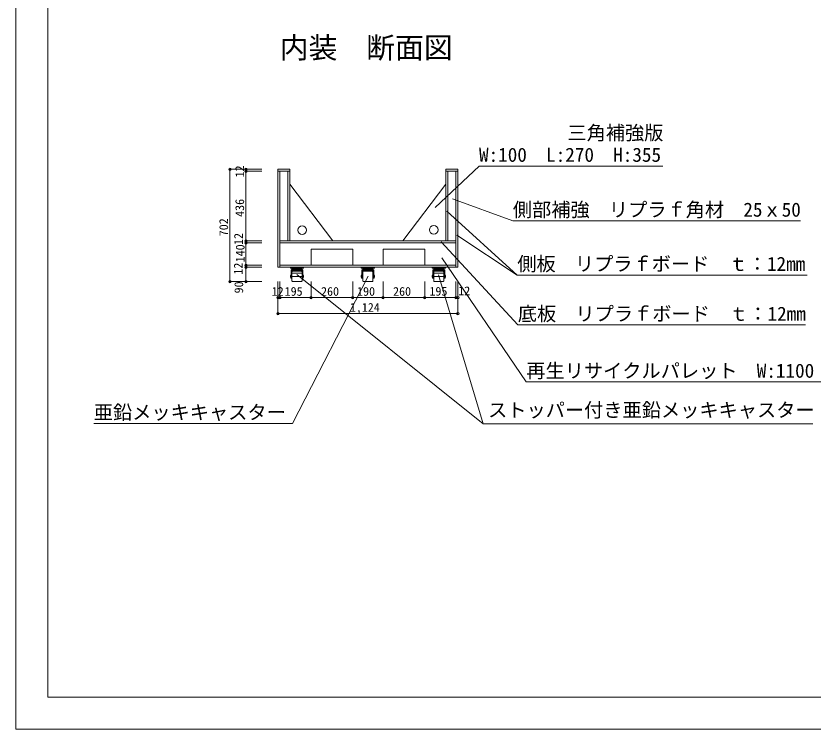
# Model space of a CAD drawing. Units: millimetres at full size, sheet at 1:30; details may follow other scales. Extents: x -6300 to 6300, y -4455 to 4455.
# Drawn here: x -6300 to -1320, y -4455 to 0 of the extents above; entities that cross this region are included whole.
import ezdxf
from ezdxf.enums import TextEntityAlignment as Align

# ---------------------------------------------------------------- set-up
doc = ezdxf.new("R2010")
doc.units = ezdxf.units.MM
doc.header["$LTSCALE"] = 30
doc.header["$PDMODE"] = 32
doc.header["$PDSIZE"] = 15
doc.layers.add('0-0', color=7, linetype='Continuous', lineweight=18)
doc.layers.add('1-0', color=7, linetype='Continuous', lineweight=9)
doc.styles.add('ＭＳ ゴシック', font='')
doc.styles.get('ＭＳ ゴシック').set_extended_font_data('MS Gothic')

msp = doc.modelspace()

# ---------------------------------------------------------------- linework, layer by layer
at = {"layer": '0-0'}
msp.add_line((-6100, -4255), (6100, -4255), dxfattribs=at)
msp.add_lwpolyline([(6300, 4455), (-6300, 4455), (-6300, -4455), (6300, -4455)], close=True, dxfattribs=at)
msp.add_lwpolyline([(6100, 4255), (-6100, 4255), (-6100, -4255)], dxfattribs=at)
at = {"layer": '1-0'}
for p, q in [((-3680.08, -1197.7), (-3406.75, -937.7)), ((-3406.75, -937.7), (-2258.5, -937.7)), ((-4663.03, -969.76), (-4663.03, -957.76)), ((-4589.03, -957.76), (-4663.03, -957.76)), ((-4663.03, -969.76), (-4663.03, -1569.76)), ((-4651.03, -969.76), (-4663.03, -969.76)), ((-4651.03, -969.76), (-4651.03, -1405.76)), ((-4651.03, -969.76), (-4601.03, -969.76)), ((-4601.03, -969.76), (-4601.03, -1405.76)), ((-4589.03, -969.76), (-4589.03, -1405.76)), ((-3613.03, -957.76), (-3539.03, -957.76)), ((-3613.03, -969.76), (-3613.03, -957.76)), ((-3613.03, -969.76), (-3613.03, -1405.76)), ((-3613.03, -969.76), (-3601.03, -969.76)), ((-3601.03, -969.76), (-3601.03, -1405.76)), ((-3601.03, -969.76), (-3551.03, -969.76)), ((-3551.03, -969.76), (-3551.03, -1405.76)), ((-3551.03, -969.76), (-3539.03, -969.76)), ((-4589.03, -1050.76), (-4319.03, -1405.76)), ((-3883.03, -1405.76), (-3613.03, -1050.76)), ((-3573.33, -1142.35), (-3195.38, -1280.46)), ((-3608.53, -1220.54), (-3167.65, -1619.13)), ((-3195.38, -1280.46), (-1397.25, -1280.46)), ((-3546.09, -1370.24), (-3167.65, -1619.13)), ((-3551.03, -1405.76), (-4651.03, -1405.76)), ((-3642.68, -1410.24), (-3164.16, -1930.71)), ((-4456.03, -1557.76), (-4456.03, -1457.76)), ((-4456.03, -1457.76), (-4196.03, -1457.76)), ((-4196.03, -1557.76), (-4196.03, -1457.76)), ((-4006.03, -1557.76), (-4006.03, -1457.76)), ((-4006.03, -1457.76), (-3746.03, -1457.76)), ((-3746.03, -1557.76), (-3746.03, -1457.76)), ((-3111.38, -2286.7), (-3639.88, -1510.71)), ((-4663.03, -1569.76), (-3539.03, -1569.76)), ((-4651.03, -1557.76), (-4651.03, -1569.76)), ((-4585.03, -1572.76), (-4585.03, -1569.76)), ((-4585.03, -1572.76), (-4503.03, -1572.76)), ((-4583.53, -1574.76), (-4585.03, -1572.76)), ((-4504.53, -1574.76), (-4583.53, -1574.76)), ((-4581.04, -1617.26), (-4581.04, -1585.76)), ((-4581.04, -1585.76), (-4577.53, -1585.76)), ((-4577.53, -1585.76), (-4576.53, -1584.76)), ((-4510.53, -1589.76), (-4577.53, -1589.76)), ((-4577.53, -1637.26), (-4577.53, -1589.83)), ((-4510.53, -1592.76), (-4577.53, -1592.76)), ((-4576.53, -1584.76), (-4575.19, -1579.76)), ((-4511.53, -1584.76), (-4576.53, -1584.76)), ((-4575.05, -1579.76), (-4576.39, -1574.76)), ((-4575.05, -1579.76), (-4512.87, -1579.76)), ((-4512.87, -1579.76), (-4511.53, -1574.76)), ((-4511.53, -1584.76), (-4512.87, -1579.76)), ((-4511.53, -1584.76), (-4510.53, -1585.76)), ((-4510.53, -1585.76), (-4507.04, -1585.76)), ((-4510.53, -1637.26), (-4510.53, -1589.76)), ((-4507.04, -1617.26), (-4507.04, -1585.76)), ((-4504.53, -1574.76), (-4503.03, -1572.76)), ((-4503.03, -1572.76), (-4503.03, -1569.76)), ((-4142.03, -1572.76), (-4142.03, -1569.76)), ((-4142.03, -1572.76), (-4060.03, -1572.76)), ((-4140.53, -1574.76), (-4142.03, -1572.76)), ((-4061.53, -1574.76), (-4140.53, -1574.76)), ((-4138.04, -1617.26), (-4138.04, -1585.76)), ((-4138.04, -1585.76), (-4134.53, -1585.76)), ((-4134.53, -1585.76), (-4133.53, -1584.76)), ((-4067.53, -1589.76), (-4134.53, -1589.76)), ((-4134.53, -1637.26), (-4134.53, -1589.83)), ((-4067.53, -1592.76), (-4134.53, -1592.76)), ((-4133.53, -1584.76), (-4132.19, -1579.76)), ((-4068.53, -1584.76), (-4133.53, -1584.76)), ((-4132.05, -1579.76), (-4133.39, -1574.76)), ((-4132.05, -1579.76), (-4069.87, -1579.76)), ((-4069.87, -1579.76), (-4068.53, -1574.76)), ((-4068.53, -1584.76), (-4069.87, -1579.76)), ((-4068.53, -1584.76), (-4067.53, -1585.76)), ((-4067.53, -1585.76), (-4064.04, -1585.76)), ((-4067.53, -1637.26), (-4067.53, -1589.76)), ((-4064.04, -1617.26), (-4064.04, -1585.76)), ((-4061.53, -1574.76), (-4060.03, -1572.76)), ((-4060.03, -1572.76), (-4060.03, -1569.76)), ((-3699.03, -1572.76), (-3699.03, -1569.76)), ((-3699.03, -1572.76), (-3617.03, -1572.76)), ((-3697.53, -1574.76), (-3699.03, -1572.76)), ((-3618.53, -1574.76), (-3697.53, -1574.76)), ((-3695.04, -1617.26), (-3695.04, -1585.76)), ((-3695.04, -1585.76), (-3691.53, -1585.76)), ((-3691.53, -1585.76), (-3690.53, -1584.76)), ((-3624.53, -1589.76), (-3691.53, -1589.76)), ((-3691.53, -1637.26), (-3691.53, -1589.83)), ((-3624.53, -1592.76), (-3691.53, -1592.76)), ((-3690.53, -1584.76), (-3689.19, -1579.76)), ((-3625.53, -1584.76), (-3690.53, -1584.76)), ((-3689.05, -1579.76), (-3690.39, -1574.76)), ((-3689.05, -1579.76), (-3626.87, -1579.76)), ((-3626.87, -1579.76), (-3625.53, -1574.76)), ((-3625.53, -1584.76), (-3626.87, -1579.76)), ((-3625.53, -1584.76), (-3624.53, -1585.76)), ((-3624.53, -1585.76), (-3621.04, -1585.76)), ((-3624.53, -1637.26), (-3624.53, -1589.76)), ((-3621.04, -1617.26), (-3621.04, -1585.76)), ((-3618.53, -1574.76), (-3617.03, -1572.76)), ((-3617.03, -1572.76), (-3617.03, -1569.76)), ((-3551.03, -1557.76), (-3551.03, -1569.76)), ((-4585.04, -1623.26), (-4584.04, -1622.26)), ((-4585.04, -1623.26), (-4585.04, -1631.26)), ((-4585.04, -1627.26), (-4583.04, -1627.26)), ((-4585.04, -1631.26), (-4584.04, -1632.26)), ((-4585.03, -1623.26), (-4585.03, -1631.26)), ((-4584.04, -1622.26), (-4583.04, -1622.26)), ((-4584.04, -1632.26), (-4583.04, -1632.26)), ((-4582.04, -1617.26), (-4583.04, -1618.26)), ((-4583.04, -1636.26), (-4583.04, -1618.26)), ((-4583.04, -1636.26), (-4582.04, -1637.26)), ((-4582.04, -1617.26), (-4575.53, -1617.26)), ((-4582.04, -1637.26), (-4575.53, -1637.26)), ((-4581.04, -1637.26), (-4581.04, -1617.26)), ((-4574.64, -1596.61), (-4575.53, -1598.76)), ((-4575.53, -1655.76), (-4575.53, -1598.76)), ((-4512.53, -1606.59), (-4575.53, -1606.59)), ((-4575.53, -1627.26), (-4512.53, -1627.26)), ((-4571.88, -1594.76), (-4574.64, -1596.61)), ((-4516.53, -1594.76), (-4571.88, -1594.76)), ((-4571.39, -2546.5), (-4100.15, -1624.74)), ((-4545.45, -1615.58), (-3381.06, -2547.2)), ((-4514.38, -1595.65), (-4516.53, -1594.76)), ((-4512.53, -1598.42), (-4514.38, -1595.65)), ((-4512.53, -1655.76), (-4512.53, -1598.42)), ((-4506.04, -1617.26), (-4512.53, -1617.26)), ((-4506.04, -1637.26), (-4512.53, -1637.26)), ((-4507.04, -1637.26), (-4507.04, -1617.26)), ((-4506.04, -1617.26), (-4505.04, -1618.26)), ((-4506.04, -1637.26), (-4505.04, -1636.26)), ((-4505.04, -1636.26), (-4505.04, -1618.26)), ((-4504.04, -1622.26), (-4505.04, -1622.26)), ((-4505.04, -1627.26), (-4503.04, -1627.26)), ((-4504.04, -1632.26), (-4505.04, -1632.26)), ((-4504.04, -1622.26), (-4503.04, -1623.26)), ((-4503.04, -1631.26), (-4504.04, -1632.26)), ((-4503.04, -1631.26), (-4503.04, -1623.26)), ((-4503.03, -1631.26), (-4503.03, -1623.26)), ((-4142.04, -1623.26), (-4141.04, -1622.26)), ((-4142.04, -1623.26), (-4142.04, -1631.26)), ((-4142.04, -1627.26), (-4140.04, -1627.26)), ((-4142.04, -1631.26), (-4141.04, -1632.26)), ((-4142.03, -1623.26), (-4142.03, -1631.26)), ((-4141.04, -1622.26), (-4140.04, -1622.26)), ((-4141.04, -1632.26), (-4140.04, -1632.26)), ((-4139.04, -1617.26), (-4140.04, -1618.26)), ((-4140.04, -1636.26), (-4140.04, -1618.26)), ((-4140.04, -1636.26), (-4139.04, -1637.26)), ((-4139.04, -1617.26), (-4132.53, -1617.26)), ((-4139.04, -1637.26), (-4132.53, -1637.26)), ((-4138.04, -1637.26), (-4138.04, -1617.26)), ((-4131.64, -1596.61), (-4132.53, -1598.76)), ((-4132.53, -1655.76), (-4132.53, -1598.76)), ((-4128.88, -1594.76), (-4131.64, -1596.61)), ((-4073.53, -1594.76), (-4128.88, -1594.76)), ((-4071.38, -1595.65), (-4073.53, -1594.76)), ((-4069.53, -1598.42), (-4071.38, -1595.65)), ((-4069.53, -1655.76), (-4069.53, -1598.42)), ((-4063.04, -1617.26), (-4069.53, -1617.26)), ((-4063.04, -1637.26), (-4069.53, -1637.26)), ((-4064.04, -1637.26), (-4064.04, -1617.26)), ((-4063.04, -1617.26), (-4062.04, -1618.26)), ((-4063.04, -1637.26), (-4062.04, -1636.26)), ((-4062.04, -1636.26), (-4062.04, -1618.26)), ((-4061.04, -1622.26), (-4062.04, -1622.26)), ((-4062.04, -1627.26), (-4060.04, -1627.26)), ((-4061.04, -1632.26), (-4062.04, -1632.26)), ((-4061.04, -1622.26), (-4060.04, -1623.26)), ((-4060.04, -1631.26), (-4061.04, -1632.26)), ((-4060.04, -1631.26), (-4060.04, -1623.26)), ((-4060.03, -1631.26), (-4060.03, -1623.26)), ((-3699.04, -1623.26), (-3698.04, -1622.26)), ((-3699.04, -1623.26), (-3699.04, -1631.26)), ((-3699.04, -1627.26), (-3697.04, -1627.26)), ((-3699.04, -1631.26), (-3698.04, -1632.26)), ((-3699.03, -1623.26), (-3699.03, -1631.26)), ((-3698.04, -1622.26), (-3697.04, -1622.26)), ((-3698.04, -1632.26), (-3697.04, -1632.26)), ((-3696.04, -1617.26), (-3697.04, -1618.26)), ((-3697.04, -1636.26), (-3697.04, -1618.26)), ((-3697.04, -1636.26), (-3696.04, -1637.26)), ((-3696.04, -1617.26), (-3689.53, -1617.26)), ((-3696.04, -1637.26), (-3689.53, -1637.26)), ((-3695.04, -1637.26), (-3695.04, -1617.26)), ((-3688.64, -1596.61), (-3689.53, -1598.76)), ((-3689.53, -1655.76), (-3689.53, -1598.76)), ((-3626.53, -1606.59), (-3689.53, -1606.59)), ((-3689.53, -1627.26), (-3626.53, -1627.26)), ((-3685.88, -1594.76), (-3688.64, -1596.61)), ((-3630.53, -1594.76), (-3685.88, -1594.76)), ((-3660.61, -1617.26), (-3381.06, -2547.2)), ((-3628.38, -1595.65), (-3630.53, -1594.76)), ((-3626.53, -1598.42), (-3628.38, -1595.65)), ((-3626.53, -1655.76), (-3626.53, -1598.42)), ((-3620.04, -1617.26), (-3626.53, -1617.26)), ((-3620.04, -1637.26), (-3626.53, -1637.26)), ((-3621.04, -1637.26), (-3621.04, -1617.26)), ((-3620.04, -1617.26), (-3619.04, -1618.26)), ((-3620.04, -1637.26), (-3619.04, -1636.26)), ((-3619.04, -1636.26), (-3619.04, -1618.26)), ((-3618.04, -1622.26), (-3619.04, -1622.26)), ((-3619.04, -1627.26), (-3617.04, -1627.26)), ((-3618.04, -1632.26), (-3619.04, -1632.26)), ((-3618.04, -1622.26), (-3617.04, -1623.26)), ((-3617.04, -1631.26), (-3618.04, -1632.26)), ((-3617.04, -1631.26), (-3617.04, -1623.26)), ((-3617.03, -1631.26), (-3617.03, -1623.26)), ((-3167.65, -1619.13), (-1357.25, -1619.13)), ((-4574.64, -1657.91), (-4575.53, -1655.76)), ((-4571.88, -1659.76), (-4574.64, -1657.91)), ((-4516.19, -1659.76), (-4571.88, -1659.76)), ((-4516.19, -1659.76), (-4513.43, -1657.91)), ((-4513.43, -1657.91), (-4512.53, -1655.76)), ((-4131.64, -1657.91), (-4132.53, -1655.76)), ((-4128.88, -1659.76), (-4131.64, -1657.91)), ((-4073.19, -1659.76), (-4130.53, -1659.76)), ((-4071.53, -1659.76), (-4128.88, -1659.76)), ((-4073.19, -1659.76), (-4070.43, -1657.91)), ((-4070.43, -1657.91), (-4069.53, -1655.76)), ((-3688.64, -1657.91), (-3689.53, -1655.76)), ((-3685.88, -1659.76), (-3688.64, -1657.91)), ((-3630.19, -1659.76), (-3687.53, -1659.76)), ((-3628.53, -1659.76), (-3685.88, -1659.76)), ((-3630.19, -1659.76), (-3627.43, -1657.91)), ((-3627.43, -1657.91), (-3626.53, -1655.76)), ((-3164.16, -1930.71), (-1367.66, -1930.71)), ((-3111.38, -2286.7), (-543.57, -2286.7)), ((-4571.39, -2546.5), (-5813.73, -2546.5)), ((-3381.06, -2547.2), (-1321.39, -2547.2))]:
    msp.add_line(p, q, dxfattribs=at)
at = {"layer": '1-0', "color": 4}
for p, q in [((-4963.03, -957.76), (-4963.03, -1659.76)), ((-4963.03, -957.76), (-4863.03, -957.76)), ((-4863.03, -957.76), (-4863.03, -969.76)), ((-4863.03, -957.76), (-4763.03, -957.76)), ((-4863.03, -969.76), (-4763.03, -969.76)), ((-4863.03, -969.76), (-4863.03, -1405.76)), ((-4863.03, -1405.76), (-4763.03, -1405.76)), ((-4863.03, -1405.76), (-4863.03, -1417.76)), ((-4863.03, -1417.76), (-4763.03, -1417.76)), ((-4863.03, -1417.76), (-4863.03, -1557.76)), ((-4863.03, -1557.76), (-4763.03, -1557.76)), ((-4863.03, -1557.76), (-4863.03, -1569.76)), ((-4863.03, -1569.76), (-4763.03, -1569.76)), ((-4863.03, -1569.76), (-4863.03, -1659.76)), ((-4963.03, -1659.76), (-4863.03, -1659.76)), ((-4863.03, -1659.76), (-4763.03, -1659.76)), ((-4663.03, -1759.76), (-4663.03, -1659.76)), ((-4651.03, -1759.76), (-4651.03, -1659.76)), ((-4456.03, -1759.76), (-4456.03, -1659.76)), ((-4196.03, -1759.76), (-4196.03, -1659.76)), ((-4006.03, -1759.76), (-4006.03, -1659.76)), ((-3746.03, -1759.76), (-3746.03, -1659.76)), ((-3551.03, -1759.76), (-3551.03, -1659.76)), ((-3539.03, -1759.76), (-3539.03, -1659.76)), ((-4663.03, -1759.76), (-4651.03, -1759.76)), ((-4663.03, -1859.76), (-4663.03, -1759.76)), ((-4651.03, -1759.76), (-4456.03, -1759.76)), ((-4456.03, -1759.76), (-4196.03, -1759.76)), ((-4196.03, -1759.76), (-4006.03, -1759.76)), ((-4006.03, -1759.76), (-3746.03, -1759.76)), ((-3746.03, -1759.76), (-3551.03, -1759.76)), ((-3551.03, -1759.76), (-3539.03, -1759.76)), ((-3539.03, -1859.76), (-3539.03, -1759.76)), ((-4663.03, -1859.76), (-3539.03, -1859.76))]:
    msp.add_line(p, q, dxfattribs=at)
at = {"layer": '1-0', "lineweight": 18}
for p, q in [((-4651.03, -1417.76), (-4651.03, -1405.76)), ((-3551.03, -1417.76), (-3551.03, -1405.76))]:
    msp.add_line(p, q, dxfattribs=at)
at = {"layer": '1-0', "color": 3, "lineweight": 18}
for p in [(-3551.03, -1417.76), (-4651.03, -1557.76)]:
    msp.add_line(p, (-3551.03, -1557.76), dxfattribs=at)
at = {"layer": '1-0'}
for points in [[(-4601.03, -969.76), (-4589.03, -969.76), (-4589.03, -957.76)], [(-3539.03, -957.76), (-3539.03, -969.76), (-3539.03, -1569.76)]]:
    msp.add_lwpolyline(points, dxfattribs=at)
at = {"layer": '1-0', "color": 3, "lineweight": 18}
msp.add_lwpolyline([(-4651.03, -1557.76), (-4651.03, -1417.76), (-3551.03, -1417.76)], dxfattribs=at)
at = {"layer": '1-0', "lineweight": 18}
for centre in [(-4511.75, -1338.23), (-3689.88, -1336.91)]:
    msp.add_circle(centre, 27, dxfattribs=at)
at = {"layer": '1-0', "color": 4}
for p in [(-4963.03, -957.76), (-4863.03, -957.76), (-4863.03, -969.76), (-4863.03, -1405.76), (-4863.03, -1417.76), (-4863.03, -1557.76), (-4863.03, -1569.76), (-4963.03, -1659.76), (-4863.03, -1659.76), (-4663.03, -1759.76), (-4651.03, -1759.76), (-4456.03, -1759.76), (-4196.03, -1759.76), (-4006.03, -1759.76), (-3746.03, -1759.76), (-3551.03, -1759.76), (-3539.03, -1759.76), (-4663.03, -1859.76), (-3539.03, -1859.76)]:
    msp.add_point(p, dxfattribs=at)

# ---------------------------------------------------------------- texts
at = {"layer": '1-0', "style": 'ＭＳ ゴシック'}
for s, height, p in [('内装\u3000断面図', 132, (-4651.56, -303.87)), ('三角補強版', 87.98, (-2854.36, -800.72)), ('W:100\u3000L:270  H:355', 87.98, (-3406.75, -937.7)), ('側部補強\u3000リプラｆ角材\u300025ｘ50', 87.98, (-3195.38, -1280.46)), ('側板\u3000リプラｆボード\u3000ｔ：12mm', 87.98, (-3167.65, -1619.13)), ('底板\u3000リプラｆボード\u3000ｔ：12mm', 87.98, (-3164.16, -1930.71)), ('再生リサイクルパレット\u3000W:1100 L:1100 H:140', 87.98, (-3111.38, -2286.7)), ('亜鉛メッキキャスター', 87.98, (-5813.73, -2546.5)), ('ストッパー付き亜鉛メッキキャスター', 87.98, (-3349.89, -2532.22))]:
    msp.add_text(s, height=height, dxfattribs=at).set_placement(p, align=Align.BOTTOM_LEFT)
at = {"layer": '1-0', "color": 4, "style": 'ＭＳ ゴシック'}
for s, p in [('12', (-4858.03, -1008.76)), ('436', (-4858.03, -1255.26)), ('702', (-4958.03, -1376.26)), ('12', (-4865.86, -1430.62)), ('140', (-4855.19, -1539.06)), ('12', (-4867.04, -1616.1)), ('90', (-4863.78, -1733.43))]:
    msp.add_text(s, height=54.99, rotation=90, dxfattribs=at).set_placement(p, align=Align.BOTTOM_LEFT)
for s, p in [('12', (-3536.28, -1761.26)), ('12', (-4702.03, -1764.76)), ('195', (-4621.03, -1764.76)), ('260', (-4393.53, -1764.76)), ('190', (-4168.53, -1764.76)), ('260', (-3943.53, -1764.76)), ('195', (-3716.42, -1764.22)), ('1,124', (-4213.53, -1864.76))]:
    msp.add_text(s, height=54.99, dxfattribs=at).set_placement(p, align=Align.BOTTOM_LEFT)

doc.saveas('drawing.dxf')
